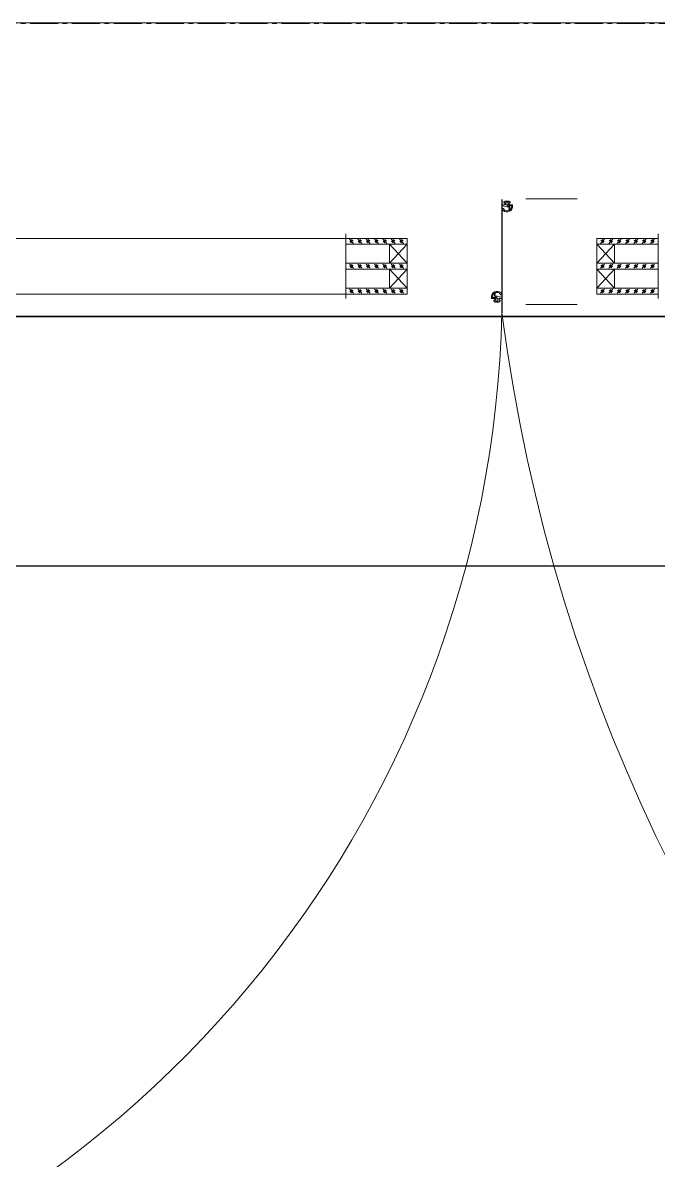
# Model space of a CAD drawing. Header units: millimetres. Extents: x -7155 to 483283, y -227682 to 148426.
# Drawn here: x 41189 to 41622, y 74225 to 75000 of the extents above; entities that cross this region are included whole.
import ezdxf

# ---------------------------------------------------------------- set-up
doc = ezdxf.new("R2010")
doc.units = ezdxf.units.MM
doc.linetypes.add('CENTER', pattern=[50.8, 31.75, -6.35, 6.35, -6.35])
doc.linetypes.add('CENTER2', pattern=[28.575, 19.05, -3.175, 3.175, -3.175])
for name, color, linetype, lineweight in [('A-Wall-Open', 8, 'Continuous', 0), ('Al', 59, 'Continuous', 13), ('Cen', 1, 'CENTER2', 13), ('АР_Стены_Стекло', 4, 'Continuous', 13), ('Витражные конструкции', 252, 'Continuous', 15)]:
    doc.layers.add(name, color=color, linetype=linetype, lineweight=lineweight)
doc.layers.add('CENTER', color=1, linetype='CENTER')
for name, color, linetype, lineweight, true_color in [('АР_Оси_РД_100', 7, 'Continuous', 0, 0x525252), ('РД_Витраж_вн', 7, 'Continuous', 25, 0x148aff), ('РД_Оси_100', 7, 'Continuous', 0, 0x525252)]:
    doc.layers.add(name, color=color, linetype=linetype, lineweight=lineweight, true_color=true_color)
doc.layers.add('РД_Проем', color=230, linetype='Continuous', lineweight=0, plot=False)

# ---------------------------------------------------------------- blocks, each defined once
blk = doc.blocks.new('СОШ_2200_АР_ОСИ_М100_28.05.24')
at = {"layer": 'АР_Оси_РД_100', "linetype": 'CENTER2'}
blk.add_line((-5954.958, 75000), (119910, 75000), dxfattribs=at)
blk = doc.blocks.new('ТПУ-45.02')
at = {"elevation": 0}
blk.add_lwpolyline([(-1.95, 2.5, -0.916659), (-1.46, 2.45), (-1.46, 1.4, -0.398231), (-1.56, 1.3), (-1.95, 1.3, 0.668179), (-2.12, 0.87), (-1.32, 0.07, 0.198912), (-1.15, 0), (1.15, 0, 0.198912), (1.33, 0.07), (2.13, 0.87, 0.668179), (1.95, 1.3), (1.6, 1.3, -0.414214), (1.5, 1.4), (1.5, 2.45, -0.904069), (2, 2.5), (3.25, 2.5, 0.414214), (3.5, 2.75), (3.5, 3.12, 0.327426), (3.33, 3.36), (-1.02, 4.3, 0.167079), (-1.18, 4.27, -0.978527), (-1.56, 4.79, 0.140808), (-1.48, 4.91), (-0.96, 6.38, -0.301775), (-0.78, 6.57, -0.191208), (1.62, 6.31, -0.2528), (1.73, 6.1, 0.249371), (1.83, 5.89, -0.087675), (2.52, 5.19, 0.34791), (2.81, 5.09), (3.32, 5.37, 0.434986), (3.41, 5.73, 0.631386), (-3.78, 4.46), (-3.8, 2.75, 0.423855), (-3.56, 2.5)], format="xyb", close=True, dxfattribs=at)
blk.add_lwpolyline([(-1.97, 4.34, 0.440609), (-1.77, 4.03), (-0.49, 3.79, -0.880439), (-0.55, 3.3), (-3.19, 3.3, -0.266716), (-1.66, 6.19, -0.681981), (-1.51, 6.08)], format="xyb", close=True)
blk.add_lwpolyline([(0.55, 0.69, 0.413945), (0.7, 0.84), (0.7, 2.45, 0.414214), (0.45, 2.7), (-0.45, 2.7, 0.414214), (-0.7, 2.45), (-0.7, 0.84, 0.413945), (-0.55, 0.69), (0.55, 0.69)], format="xyb")
blk = doc.blocks.new('РУ-65.05')
blk.add_blockref('ТПУ-45.02', (-2.63, -2.5))
blk = doc.blocks.new('Стекло 4 мм разрез')
at = {"layer": 'Al'}
for p, q in [((-2, -41.94), (-2, 0)), ((2, -41.94), (2, 0))]:
    blk.add_line(p, q, dxfattribs=at)
at = {"layer": 'Al', "ltscale": 4}
blk.add_line((2, 0), (-2, 0), dxfattribs=at)
at = {"layer": 'Al', "color": 5, "linetype": 'Continuous'}
for p, q in [((-1.42, -5.36), (1.42, -2.52)), ((-1.14, -3.94), (0, -2.81)), ((0, -5.08), (1.14, -3.94)), ((-1.42, -11.04), (1.42, -8.2)), ((-1.42, -16.71), (1.42, -13.88)), ((-1.14, -9.62), (0, -8.48)), ((-1.14, -15.3), (0, -14.16)), ((0, -10.75), (1.14, -9.62)), ((0, -16.43), (1.14, -15.3)), ((-1.42, -22.39), (1.42, -19.55)), ((-1.14, -20.97), (0, -19.84)), ((0, -22.11), (1.14, -20.97)), ((-1.42, -28.07), (1.42, -25.23)), ((-1.42, -33.74), (1.42, -30.91)), ((-1.14, -26.65), (0, -25.51)), ((0, -27.78), (1.14, -26.65)), ((-1.42, -39.42), (1.42, -36.58)), ((-1.14, -32.33), (0, -31.19)), ((-1.14, -38), (0, -36.87)), ((0, -33.46), (1.14, -32.33)), ((0, -39.14), (1.14, -38))]:
    blk.add_line(p, q, dxfattribs=at)
blk = doc.blocks.new('СПД 38 4+4+4')
at = {"layer": 'Al', "ltscale": 4}
for p, q in [((4, 0), (17, -12)), ((4, -12), (17, 0)), ((21, 0), (34, -12)), ((21, -12), (34, 0))]:
    blk.add_line(p, q, dxfattribs=at)
for points in [[(4, 0), (17, 0), (17, -12), (4, -12)], [(21, 0), (34, 0), (34, -12), (21, -12)]]:
    blk.add_lwpolyline(points, close=True, dxfattribs=at)
at = {"layer": 'Cen', "ltscale": 5}
blk.add_line((41, -41.94), (-3, -41.94), dxfattribs=at)
at = {"layer": 'Al', "ltscale": 4}
for p in [(2, 0), (19, 0), (36, 0)]:
    blk.add_blockref('Стекло 4 мм разрез', p, dxfattribs=at)
blk = doc.blocks.new('дверь 72 стык створок')
for p, q in [((-122.86, 26.95), (-157.86, 26.95)), ((-122.86, -45.05), (-157.86, -45.05))]:
    blk.add_line(p, q)
at = {"layer": 'CENTER', "ltscale": 5}
blk.add_line((-106.56, 26.57), (-106.56, -50.79), dxfattribs=at)
at = {"xscale": -1, "rotation": 180}
blk.add_blockref('РУ-65.05', (-107.35, 22.95), dxfattribs=at)
at = {"xscale": -1}
blk.add_blockref('РУ-65.05', (-105.76, -41.05), dxfattribs=at)
at = {"layer": 'Al', "ltscale": 4, "rotation": 270}
blk.add_blockref('СПД 38 4+4+4', (-171.17, 0), dxfattribs=at)
at = {"layer": 'Al', "ltscale": 4, "xscale": -1, "rotation": 90}
blk.add_blockref('СПД 38 4+4+4', (-41.94, 0), dxfattribs=at)

msp = doc.modelspace()

# ---------------------------------------------------------------- linework, layer by layer
at = {"layer": 'A-Wall-Open', "color": 18, "linetype": 'Continuous', "lineweight": 0, "true_color": 0x000000}
for p, q in [((44500, 74800), (28700, 74800)), ((44500, 74630), (28700, 74630))]:
    msp.add_line(p, q, dxfattribs=at)
at = {"layer": 'АР_Стены_Стекло', "ltscale": 35}
for p, q in [((41408.99, 74853.44), (40941.4, 74853.44)), ((41408.99, 74815.44), (40941.4, 74815.44))]:
    msp.add_line(p, q, dxfattribs=at)
at = {"layer": 'Витражные конструкции', "color": 18, "linetype": 'Continuous', "lineweight": 9, "true_color": 0x000000}
msp.add_arc((40770.19, 74820.85), 745.57, 281.62901, 358.60126, dxfattribs=at)
at = {"layer": 'Витражные конструкции', "color": 18, "linetype": 'Continuous', "lineweight": 9, "true_color": 0x000000, "extrusion": (0, 0, -1)}
msp.add_arc((-42686.67, 74953.92), 1180.85, 276.43136, 352.64011, dxfattribs=at)
at = {"layer": 'РД_Витраж_вн', "color": 18, "linetype": 'Continuous', "lineweight": 25, "true_color": 0x000000}
for p, q in [((44500, 74800), (28700, 74800)), ((44500, 74630), (28700, 74630))]:
    msp.add_line(p, q, dxfattribs=at)
at = {"layer": 'РД_Проем', "color": 18, "linetype": 'Continuous', "lineweight": 0, "true_color": 0x000000}
for p, q in [((44500, 75000.4), (28700, 75000.02)), ((44500, 74800.4), (28700, 74800.02))]:
    msp.add_line(p, q, dxfattribs=at)

# ---------------------------------------------------------------- block references
at = {"layer": 'Витражные конструкции', "color": 18, "ltscale": 4, "true_color": 0x000000, "xscale": -1}
msp.add_blockref('дверь 72 стык створок', (41408.99, 74853.44), dxfattribs=at)
at = {"layer": 'РД_Оси_100'}
msp.add_blockref('СОШ_2200_АР_ОСИ_М100_28.05.24', (0, 0), dxfattribs=at)

doc.saveas('drawing.dxf')
